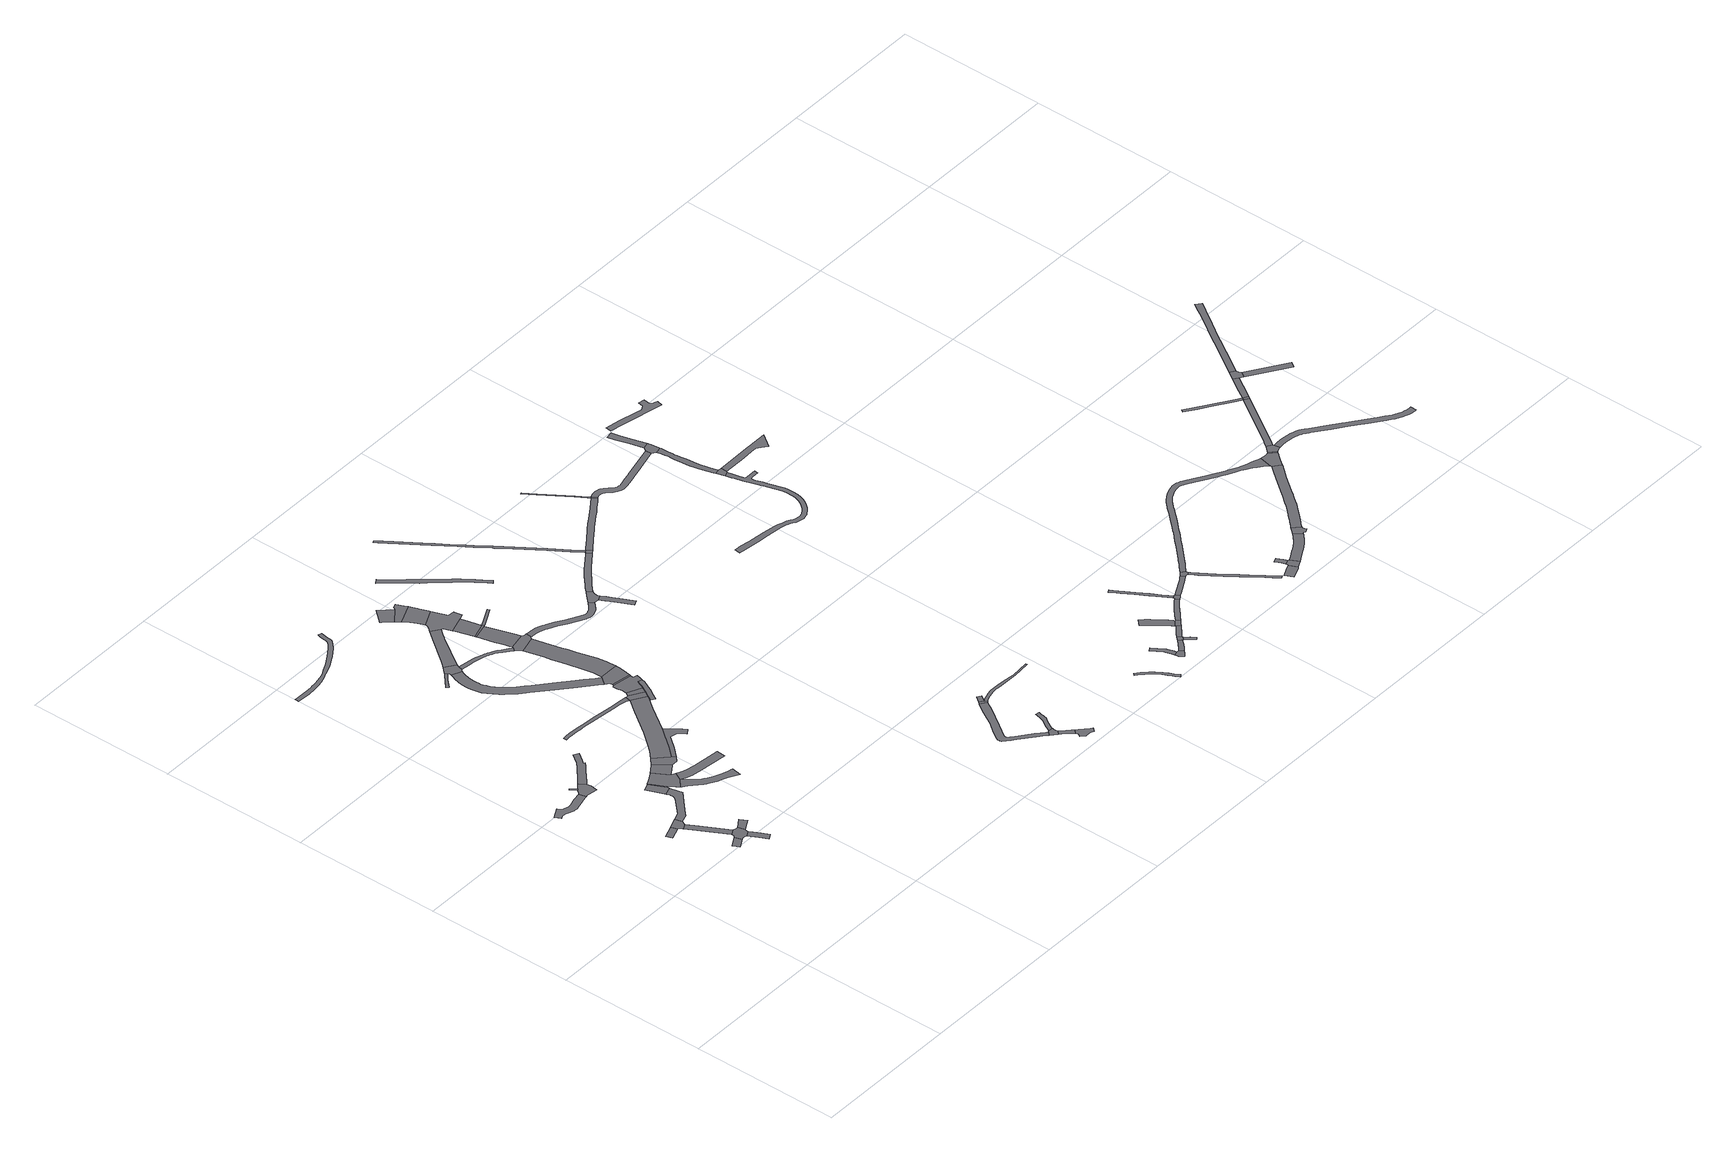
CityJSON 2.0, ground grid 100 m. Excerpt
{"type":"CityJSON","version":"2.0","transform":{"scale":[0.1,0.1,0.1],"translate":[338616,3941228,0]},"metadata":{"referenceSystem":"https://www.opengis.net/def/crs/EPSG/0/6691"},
"CityObjects":{
"road1":{"type":"Road","attributes":{"RoadStructureAttribute.sectionType":"1"},"geometry":[{"type":"MultiSurface","lod":"1","boundaries":[[[0,1,2,3,4,5,6,7,8,9,10,11,12,13,14,15,16,17,18,19,20]]]}]},
"road2":{"type":"Road","geometry":[{"type":"MultiSurface","lod":"1","boundaries":[[[21,22,23,24,25]]]}]},
"road3":{"type":"Road","geometry":[{"type":"MultiSurface","lod":"1","boundaries":[[[26,27,28,29,30]]]}]},
"road4":{"type":"Road","geometry":[{"type":"MultiSurface","lod":"1","boundaries":[[[31,32,33,34,35,36,21,25]]]}]},
"road5":{"type":"Road","attributes":{"RoadStructureAttribute.sectionType":"1"},"geometry":[{"type":"MultiSurface","lod":"1","boundaries":[[[32,37,38,39,40,41,33]]]}]},
"road6":{"type":"Road","geometry":[{"type":"MultiSurface","lod":"1","boundaries":[[[29,42,43,44,45,46,47,48,49,50,51,52,53,40,39,54,55,56,30]]]}]},
"road7":{"type":"Road","geometry":[{"type":"MultiSurface","lod":"1","boundaries":[[[57,58,59,60]]]}]},
"road8":{"type":"Road","geometry":[{"type":"MultiSurface","lod":"1","boundaries":[[[61,62,63,64,65,66,67,60,59,68,69,70,71,0,20]]]}]},
"road9":{"type":"Road","attributes":{"RoadStructureAttribute.sectionType":"1"},"geometry":[{"type":"MultiSurface","lod":"1","boundaries":[[[44,72,73,74,75,76,77,78,45]]]}]},
"road10":{"type":"Road","geometry":[{"type":"MultiSurface","lod":"1","boundaries":[[[49,79,80,50]]]}]},
"road11":{"type":"Road","attributes":{"RoadStructureAttribute.sectionType":"1"},"geometry":[{"type":"MultiSurface","lod":"1","boundaries":[[[81,82,83,84,85,86,87,88,89,35,34,90,91,92,93,94,95]]]}]},
"road12":{"type":"Road","attributes":{"RoadStructureAttribute.sectionType":"1"},"geometry":[{"type":"MultiSurface","lod":"1","boundaries":[[[96,97,98,99,100,101,102,103,104,105,106,107,108,109,110,111,112,113,67,66]]]}]},
"road13":{"type":"Road","geometry":[{"type":"MultiSurface","lod":"1","boundaries":[[[114,115,95,94,116,117,118,119,120,121]]]}]},
"road14":{"type":"Road","attributes":{"function":"3","RoadStructureAttribute.sectionType":"1"},"geometry":[{"type":"MultiSurface","lod":"1","boundaries":[[[117,116,122,123]]]}]},
"road15":{"type":"Road","geometry":[{"type":"MultiSurface","lod":"1","boundaries":[[[124,125,123,122,126,127,128,129,130,131]]]}]},
"road16":{"type":"Road","attributes":{"function":"3","RoadStructureAttribute.sectionType":"1"},"geometry":[{"type":"MultiSurface","lod":"1","boundaries":[[[130,132,133,134,135,136,137,131]]]}]},
"road17":{"type":"Road","attributes":{"RoadStructureAttribute.sectionType":"1"},"geometry":[{"type":"MultiSurface","lod":"1","boundaries":[[[138,139,140,141,142,143,144,145,146,147,148,149,150,151,152,153,154,155,156,157,158,159,160,161,162,163,128,127]]]}]},
"road18":{"type":"Road","geometry":[{"type":"MultiSurface","lod":"1","boundaries":[[[164,165,166,167,135,134,168,169,170]]]}]},
"road19":{"type":"Road","attributes":{"RoadStructureAttribute.sectionType":"1"},"geometry":[{"type":"MultiSurface","lod":"1","boundaries":[[[171,172,173,174,175,176,177,178,179,180,181,182,183,184,185,186,187,188,189,190,191,192,193,194,195,196,197,198,199,200,201,202,203,204,205,206,207,208,209,210,211,212,213,214,215,216,217,218,219,220,221,222,223]]]}]},
"road20":{"type":"Road","attributes":{"RoadStructureAttribute.sectionType":"1"},"geometry":[{"type":"MultiSurface","lod":"1","boundaries":[[[128,224,225,226,227,228,229,230,231,129]]]}]},
"road21":{"type":"Road","geometry":[{"type":"MultiSurface","lod":"1","boundaries":[[[232,233,234,235,236,237,238]]]}]},
"road22":{"type":"Road","attributes":{"RoadStructureAttribute.sectionType":"1"},"geometry":[{"type":"MultiSurface","lod":"1","boundaries":[[[169,239,240,241,242,243,244,245,246,247,248,249,250,251,170]]]}]},
"road23":{"type":"Road","attributes":{"RoadStructureAttribute.sectionType":"1"},"geometry":[{"type":"MultiSurface","lod":"1","boundaries":[[[252,253,254,255,256,257,258,259,260,261,262,263,264,265,266,267,268,269,270,271,272,273,274,275,276,277]]]}]},
"road24":{"type":"Road","attributes":{"function":"3","RoadStructureAttribute.sectionType":"1"},"geometry":[{"type":"MultiSurface","lod":"1","boundaries":[[[276,278,279,280,281,282,167,166,283,284,285,286,287,288]]]}]},
"road25":{"type":"Road","geometry":[{"type":"MultiSurface","lod":"1","boundaries":[[[289,290,291,292,293,294,295,232,238,296,297,298,299,300]]]}]},
"road26":{"type":"Road","attributes":{"RoadStructureAttribute.sectionType":"1"},"geometry":[{"type":"MultiSurface","lod":"1","boundaries":[[[301,302,303,304,305,306,307,308,309,310,311,312,313,314,315,316,317,318,319,320,321,322,289,300,323,324,325,326,327,328,329,330,331,332,333,334,335,336,337,338,339,340,341,342,343,344,345]]]}]},
"road27":{"type":"Road","attributes":{"RoadStructureAttribute.sectionType":"1"},"geometry":[{"type":"MultiSurface","lod":"1","boundaries":[[[346,347,348,349,350,351,352,353,354,355,356,357,358,359,294,293]]]}]},
"road28":{"type":"Road","attributes":{"RoadStructureAttribute.sectionType":"1"},"geometry":[{"type":"MultiSurface","lod":"1","boundaries":[[[360,361,362,363,364,365,366,367,368,369,370,371,372,292,291,373,374,375,376,377,378,379,380,381,382,383,384,385,386]]]}]},
"road29":{"type":"Road","geometry":[{"type":"MultiSurface","lod":"1","boundaries":[[[276,288,387,388,389,390,391,277]]]}]},
"road30":{"type":"Road","attributes":{"function":"3","RoadStructureAttribute.sectionType":"1"},"geometry":[{"type":"MultiSurface","lod":"1","boundaries":[[[387,392,393,394,395,396,397,388]]]}]},
"road31":{"type":"Road","attributes":{"RoadStructureAttribute.sectionType":"1"},"geometry":[{"type":"MultiSurface","lod":"1","boundaries":[[[398,399,400,401,402,403,404,405,406,407,408,409,410,411,412,413]]]}]},
"road32":{"type":"Road","geometry":[{"type":"MultiSurface","lod":"1","boundaries":[[[412,414,415,416,417,418,419,420,421,422,423,424,425,426,427,428,395,394,429,430,413]]]}]},
"road33":{"type":"Road","attributes":{"function":"3","RoadStructureAttribute.sectionType":"1"},"geometry":[{"type":"MultiSurface","lod":"1","boundaries":[[[418,431,432,433,419]]]}]},
"road34":{"type":"Road","geometry":[{"type":"MultiSurface","lod":"1","boundaries":[[[434,435,436,437,438,432,431,439,440,441,442,443,444,445,446,447,301,345]]]}]},
"road35":{"type":"Road","attributes":{"function":"3","RoadStructureAttribute.sectionType":"1"},"geometry":[{"type":"MultiSurface","lod":"1","boundaries":[[[448,449,450,451,452,453,454,455,456,457,458]]]}]},
"road36":{"type":"Road","geometry":[{"type":"MultiSurface","lod":"1","boundaries":[[[459,460,461,462,463,464,465,466,454,453,467]]]}]},
"road37":{"type":"Road","attributes":{"function":"3","RoadStructureAttribute.sectionType":"1"},"geometry":[{"type":"MultiSurface","lod":"1","boundaries":[[[468,469,470,471,472,473,474,475,446,445,476,477,478,479,480,481,482,483,484,485,486,487]]]}]},
"road38":{"type":"Road","attributes":{"function":"3","RoadStructureAttribute.sectionType":"1"},"geometry":[{"type":"MultiSurface","lod":"1","boundaries":[[[488,489,490,491,492,493,459,467,494,495,496,497,498]]]}]},
"road39":{"type":"Road","geometry":[{"type":"MultiSurface","lod":"1","boundaries":[[[499,500,386,385,501,502,503,504,505,468,487,506,507,508,509,510,511,512,513]]]}]},
"road40":{"type":"Road","attributes":{"RoadStructureAttribute.sectionType":"1"},"geometry":[{"type":"MultiSurface","lod":"1","boundaries":[[[514,515,516,517,518,519]]]}]},
"road41":{"type":"Road","attributes":{"function":"3","RoadStructureAttribute.sectionType":"1"},"geometry":[{"type":"MultiSurface","lod":"1","boundaries":[[[512,520,521,522,523,524,525,526,527,528,513]]]}]},
"road42":{"type":"Road","geometry":[{"type":"MultiSurface","lod":"1","boundaries":[[[517,516,529,524,523,530]]]}]},
"road43":{"type":"Road","geometry":[{"type":"MultiSurface","lod":"1","boundaries":[[[531,532,533,534,535,353,352,536,537,538,539,514,519,540,541,542,543,544,545,488,498]]]}]},
"road44":{"type":"Road","attributes":{"RoadStructureAttribute.sectionType":"1"},"geometry":[{"type":"MultiSurface","lod":"1","boundaries":[[[546,547,548,549,517,530]]]}]},
"road45":{"type":"Road","attributes":{"RoadStructureAttribute.sectionType":"1"},"geometry":[{"type":"MultiSurface","lod":"1","boundaries":[[[550,551,552,553,554,555,556,557,558,559,560,561,562,563,564,565,566,567,568,509,508,569,570,571,572,573,574,575,576,577,578,579,580,581,582,583,584,585,586,587,588,589]]]}]},
"road46":{"type":"Road","attributes":{"RoadStructureAttribute.sectionType":"1"},"geometry":[{"type":"MultiSurface","lod":"1","boundaries":[[[590,591,592,593,594,595,596,597,598,599,600,601,602,603,604,605,606,607,608,609,610,611]]]}]},
"road47":{"type":"Road","attributes":{"RoadStructureAttribute.sectionType":"1"},"geometry":[{"type":"MultiSurface","lod":"1","boundaries":[[[612,613,614,615,616,617,618,619,620,621,622,623,624,625,626,627,628,629,630,631,632,633,634,635,636,637,638,639,640,641,642,643,644,645,646,647,648,649,650,651,652]]]}]},
"road48":{"type":"Road","geometry":[{"type":"MultiSurface","lod":"1","boundaries":[[[653,654,652,651,655,656,657,658,659]]]}]},
"road49":{"type":"Road","attributes":{"RoadStructureAttribute.sectionType":"1"},"geometry":[{"type":"MultiSurface","lod":"1","boundaries":[[[660,661,662,663,656,655,664,665,666,667]]]}]},
"road50":{"type":"Road","geometry":[{"type":"MultiSurface","lod":"1","boundaries":[[[659,668,669,670,671,672,673,674,675,676,677,678,679,680,681,682,683,684,685,686,687,688,689,653]]]}]},
"road51":{"type":"Road","geometry":[{"type":"MultiSurface","lod":"1","boundaries":[[[690,691,692,693,694,695,696,697,698,699,700,701,702,703,660,667]]]}]},
"road52":{"type":"Road","geometry":[{"type":"MultiSurface","lod":"1","boundaries":[[[704,630,629,705,706]]]}]},
"road53":{"type":"Road","geometry":[{"type":"MultiSurface","lod":"1","boundaries":[[[588,707,708,709,710,711,712,713,589]]]}]},
"road54":{"type":"Road","geometry":[{"type":"MultiSurface","lod":"1","boundaries":[[[714,715,704,706]]]}]},
"road55":{"type":"Road","attributes":{"RoadStructureAttribute.sectionType":"1"},"geometry":[{"type":"MultiSurface","lod":"1","boundaries":[[[707,716,717,718,719,720,721,722,723,708]]]}]},
"road56":{"type":"Road","attributes":{"RoadStructureAttribute.sectionType":"1"},"geometry":[{"type":"MultiSurface","lod":"1","boundaries":[[[724,725,726,727,728,729,730,731,732,733,734,735,736,737,738,739,740,741,742,743,744,745,746,747,748,749,750,751,752,753,754,755,756,757]]]}]},
"road57":{"type":"Road","attributes":{"RoadStructureAttribute.sectionType":"1"},"geometry":[{"type":"MultiSurface","lod":"1","boundaries":[[[705,758,759,760,761,762,763,764,765,766,767,768,769,770,771,772,773,774,775,776,777,778,779,780,781,782,706]]]}]},
"road58":{"type":"Road","attributes":{"RoadStructureAttribute.sectionType":"1"},"geometry":[{"type":"MultiSurface","lod":"1","boundaries":[[[783,784,785,786,787,788,789,790,791,792,793,794,795,796,797,798,799,800,801,802,712,711]]]}]},
"road59":{"type":"Road","geometry":[{"type":"MultiSurface","lod":"1","boundaries":[[[803,793,792,804,724,757]]]}]},
"road60":{"type":"Road","attributes":{"RoadStructureAttribute.sectionType":"1"},"geometry":[{"type":"MultiSurface","lod":"1","boundaries":[[[805,806,807,808,809,810,811,812,813,814,815,816,817,818,819,820,821,822,823,824]]]}]},
"road61":{"type":"Road","attributes":{"RoadStructureAttribute.sectionType":"1"},"geometry":[{"type":"MultiSurface","lod":"1","boundaries":[[[825,826,827,828,829,830,831,724,804,832,833,834,835,836,837,838,839,840,841,842,843]]]}]},
"road62":{"type":"Road","attributes":{"RoadStructureAttribute.sectionType":"1"},"geometry":[{"type":"MultiSurface","lod":"1","boundaries":[[[844,845,846,847,848,849,850,851,852,853]]]}]},
"road63":{"type":"Road","geometry":[{"type":"MultiSurface","lod":"1","boundaries":[[[854,855,856,857,858,859,860,861,862,863,864,865,866,867,868]]]}]},
"road64":{"type":"Road","geometry":[{"type":"MultiSurface","lod":"1","boundaries":[[[869,870,871,872,873,874,875,876,854,868,877,878,879]]]}]},
"road65":{"type":"Road","geometry":[{"type":"MultiSurface","lod":"1","boundaries":[[[842,880,881,882,844,853,883,843]]]}]},
"road66":{"type":"Road","attributes":{"RoadStructureAttribute.sectionType":"1"},"geometry":[{"type":"MultiSurface","lod":"1","boundaries":[[[884,885,886,872,871,887,888,889,890,891]]]}]},
"road67":{"type":"Road","geometry":[{"type":"MultiSurface","lod":"1","boundaries":[[[892,893,894,895,896,897,898,899,884,891]]]}]},
"road68":{"type":"Road","geometry":[{"type":"MultiSurface","lod":"1","boundaries":[[[894,900,901,902,903,904,905,906,895]]]}]},
"road69":{"type":"Road","attributes":{"RoadStructureAttribute.sectionType":"1"},"geometry":[{"type":"MultiSurface","lod":"1","boundaries":[[[907,908,909,910,899,898,911,912,913,914,915]]]}]},
"road70":{"type":"Road","attributes":{"RoadStructureAttribute.sectionType":"1"},"geometry":[{"type":"MultiSurface","lod":"1","boundaries":[[[916,917,918,919,920,921,922,923,924,925,926,927,928,929,930,931,932,933]]]}]},
"road71":{"type":"Road","attributes":{"RoadStructureAttribute.sectionType":"1"},"geometry":[{"type":"MultiSurface","lod":"1","boundaries":[[[934,935,936,937,938,939,940,941,942,943,944,945,946,947,948,949,950,951,952,953,954,955,956,957,958,959,960,961,962,963,964,965,966,967,968,969,970,971,972,973,974,975,976,977,978,979,980,981,982,983,984,985,986,987,988,989,990,991,992,993,994,995,996,997,998,999,1000,1001,1002,1003,1004,1005,1006,1007,1008,1009,1010,1011,1012,1013,1014,1015,1016,1017,1018,1019,1020,1021,1022,1023]]]}]},
"road72":{"type":"Road","geometry":[{"type":"MultiSurface","lod":"1","boundaries":[[[914,1024,1025,1026,933,932,1027,915]]]}]},
"road73":{"type":"Road","attributes":{"RoadStructureAttribute.sectionType":"1"},"geometry":[{"type":"MultiSurface","lod":"1","boundaries":[[[1028,1029,1030,1031,1032,1033,1034,1035,1036,1037,1038,1039,1040,1041,1042,1043,1044,1045,1046,1047,1048,1049,881,880,1050,1051,1052,1053,1054,1055,1056,1057,1058,1059,1060,1061,1062,1063,1064,1065,1066,1067,1068,1069,1070,1071]]]}]},
"road74":{"type":"Road","attributes":{"RoadStructureAttribute.sectionType":"1"},"geometry":[{"type":"MultiSurface","lod":"1","boundaries":[[[1072,1073,1074,1075,1076,1077,1078,1079,1080,1081,1082,1083,1084,1085,1086,1087,1088,1026,1025]]]}]},
"road75":{"type":"Road","attributes":{"RoadStructureAttribute.sectionType":"1"},"geometry":[{"type":"MultiSurface","lod":"1","boundaries":[[[1089,1090,1091,1092,1093,1094,1095,1096,1097,1098,1099,1100,1101,1102,1103,1104]]]}]},
"road76":{"type":"Road","geometry":[{"type":"MultiSurface","lod":"1","boundaries":[[[1078,1105,1106,1107,1108,1109,1110,1104,1103,1111,1112,1113,1079]]]}]},
"road77":{"type":"Road","geometry":[{"type":"MultiSurface","lod":"1","boundaries":[[[1023,1022,1114,1115,1116,1117,1118,1119,1120,1121]]]}]},
"road78":{"type":"Road","attributes":{"RoadStructureAttribute.sectionType":"1"},"geometry":[{"type":"MultiSurface","lod":"1","boundaries":[[[1120,1122,1123,1124,1125,1126,1127,1128,1129,1130,1131,1132,1133,1134,1135,1136,1137,1138,1139,1140,1141,1142,1143,1144,1145,1146,1147,1148,1149,1150,1151,1152,1153,1154,1121]]]}]},
"road79":{"type":"Road","geometry":[{"type":"MultiSurface","lod":"1","boundaries":[[[1070,1141,1140,1155,1156,1157,1158,1159,1160,1071]]]}]},
"road80":{"type":"Road","attributes":{"RoadStructureAttribute.sectionType":"1"},"geometry":[{"type":"MultiSurface","lod":"1","boundaries":[[[1161,1162,1163,1164,1160,1159,1165,1166,1167,1168]]]}]},
"road81":{"type":"Road","attributes":{"RoadStructureAttribute.sectionType":"1"},"geometry":[{"type":"MultiSurface","lod":"1","boundaries":[[[1169,1170,1171,1172,1107,1106,1173,1174,1175,1176]]]}]},
"road82":{"type":"Road","geometry":[{"type":"MultiSurface","lod":"1","boundaries":[[[1177,1178,1179,1180,1181,1182,1183,1184,1185,1186,1187,1188,1189,1190,1169,1176]]]}]},
"road83":{"type":"Road","attributes":{"RoadStructureAttribute.sectionType":"1"},"geometry":[{"type":"MultiSurface","lod":"1","boundaries":[[[1116,1191,1192,1193,1194,1195,1196,1197,1198,1199,1117]]]}]},
"road84":{"type":"Road","attributes":{"RoadStructureAttribute.sectionType":"1"},"geometry":[{"type":"MultiSurface","lod":"1","boundaries":[[[1200,1201,1202,1203,1204,1205,1206,1207,1208,1183,1182,1209,1210,1211,1212,1213,1214,1215,1216,1217,1218]]]}]},
"road85":{"type":"Road","attributes":{"RoadStructureAttribute.sectionType":"1"},"geometry":[{"type":"MultiSurface","lod":"1","boundaries":[[[1219,1220,1221,1222,1223,1224,1225,1226,1227,1228,1229,1230,1231,1232,1233,1234,1235,1236,1237,1238]]]}]},
"road86":{"type":"Road","attributes":{"RoadStructureAttribute.sectionType":"1"},"geometry":[{"type":"MultiSurface","lod":"1","boundaries":[[[1239,1240,1241,1242,1243,1244,1245,1246,1247]]]}]},
"road87":{"type":"Road","geometry":[{"type":"MultiSurface","lod":"1","boundaries":[[[1248,1249,1250,1251,1252,1253,1254,1255]]]}]},
"road88":{"type":"Road","geometry":[{"type":"MultiSurface","lod":"1","boundaries":[[[1256,1257,1258,1248,1255,1259,1260,1261,1262,1263,1244,1243,1264,1265]]]}]},
"road89":{"type":"Road","attributes":{"RoadStructureAttribute.sectionType":"1"},"geometry":[{"type":"MultiSurface","lod":"1","boundaries":[[[1266,1267,1268,1269,1270,1271,1272,1273,1274,1275,1276,1277,1278,1279,1280,1281,1282,1283,1284,1285,1286,1287,1288,1256,1265]]]}]},
"road90":{"type":"Road","attributes":{"RoadStructureAttribute.sectionType":"1"},"geometry":[{"type":"MultiSurface","lod":"1","boundaries":[[[1289,1290,1291,1292,1293,1294,1295,1296,1297,1298,1299,1300,1301,1302,1303,1304,1305,1306,1307,1308,1309,1310,1311,1312,1313,1314,1315,1316,1317,1318,1319,1320,1321,1322,1323,1324,1325,1326,1327,1328,1329,1330,1331,1332,1333,1334,1335,1336,1188,1187,1337,1338,1339,1340,1341,1342,1343,1344,1345,1346,1347,1348,1349,1350,1351,1352,1353,1354,1355,1356,1357,1358,1359,1360,1361,1362,1363,1364,1365,1366,1367,1368,1369,1370,1371,1372,1373,1374,1375,1376,1377,1378,1379,1380,1381,1382,1383,1384]]]}]},
"road91":{"type":"Road","geometry":[{"type":"MultiSurface","lod":"1","boundaries":[[[1276,1385,1386,1387,1388,1389,1390,1391,1392,1393,1394,1395,1396,1397,1277]]]}]},
"road92":{"type":"Road","attributes":{"RoadStructureAttribute.sectionType":"1"},"geometry":[{"type":"MultiSurface","lod":"1","boundaries":[[[1398,1399,1400,1401,1402,1403,1404,1405,1406,1407,1408,1409,1410,1411,1396,1395,1412,1413,1414,1415,1416,1417,1418,1419,1420,1421,1422,1423,1424,1425,1426,1427]]]}]},
"road93":{"type":"Road","geometry":[{"type":"MultiSurface","lod":"1","boundaries":[[[1383,1428,1427,1426,1429,1430,1431,1432,1433,1434,1435,1436,1384]]]}]},
"road94":{"type":"Road","attributes":{"RoadStructureAttribute.sectionType":"1"},"geometry":[{"type":"MultiSurface","lod":"1","boundaries":[[[1433,1432,1437,1438]]]}]},
"road95":{"type":"Road","geometry":[{"type":"MultiSurface","lod":"1","boundaries":[[[1439,1440,1441,1442,1443,1444,1445,1438,1437,1446,1447,1448]]]}]},
"road96":{"type":"Road","attributes":{"RoadStructureAttribute.sectionType":"1"},"geometry":[{"type":"MultiSurface","lod":"1","boundaries":[[[1449,1450,1451,1452,1453,1454,1455,1456,1457,1458,1443,1442]]]}]},
"road97":{"type":"Road","attributes":{"RoadStructureAttribute.sectionType":"1"},"geometry":[{"type":"MultiSurface","lod":"1","boundaries":[[[1459,1460,1461,1462,1463,1464,1465,1466,1467,1455,1468]]]}]},
"road98":{"type":"Road","attributes":{"RoadStructureAttribute.sectionType":"1"},"geometry":[{"type":"MultiSurface","lod":"1","boundaries":[[[1469,1470,1471,1472,1473,1474,1475,1476,1477,1478,1479,1480,1481,1482,1483,1484,1485,1486,1487,1488,1489,1490,1491,1492,1493,1494,1495,1496,1497,1498,1499,1500,1501,1502,1503,1504,1505,1506,1507,1508,1509,1510,1511,1512,1513,1514,1515,1516,1517,1518,1519,1520,1521,1522,1523,1524,1525,1526,1439,1448]]]}]},
"road99":{"type":"Road","geometry":[{"type":"MultiSurface","lod":"1","boundaries":[[[1455,1454,1527,1468]]]}]},
"road100":{"type":"Road","attributes":{"RoadStructureAttribute.sectionType":"1"},"geometry":[{"type":"MultiSurface","lod":"1","boundaries":[[[1528,1468,1527,1529,1530,1531]]]}]},
"road101":{"type":"Road","geometry":[{"type":"MultiSurface","lod":"1","boundaries":[[[1530,1532,1533,1534,1535,1536,1537,1531]]]}]},
"road102":{"type":"Road","attributes":{"RoadStructureAttribute.sectionType":"1"},"geometry":[{"type":"MultiSurface","lod":"1","boundaries":[[[1532,1538,1539,1533]]]}]},
"road103":{"type":"Road","attributes":{"RoadStructureAttribute.sectionType":"1"},"geometry":[{"type":"MultiSurface","lod":"1","boundaries":[[[1540,1541,1542,1543,1544,1545,1546,1547,1548,1549,1550,1551,1552,1553,1554,1555,1556,1557,1558,1559,1560,1537,1536]]]}]}
},
"vertices":[
[376,2030,0],[323,2018,0],[269,2003,0],[261,2002,0],[256,2002,0],[250,2002,0],[206,2013,0],[190,2043,0],[120,2003,0],[142,1966,0],[157,1975,0],[167,1975,0],[176,1975,0],[186,1972,0],[198,1968,0],[241,1953,0],[252,1952,0],[267,1951,0],[281,1955,0],[335,1969,0],[388,1981,0],
[479,1422,0],[397,1392,0],[411,1349,0],[486,1377,0],[495,1379,0],
[575,1036,0],[577,1032,0],[595,993,0],[659,1029,0],[642,1074,0],
[500,1378,0],[514,1353,0],[551,1375,0],[563,1404,0],[550,1448,0],[501,1431,0],
[541,1305,0],[603,1195,0],[654,1105,0],[691,1126,0],[579,1327,0],
[671,1036,0],[697,1030,0],[698,1027,0],[737,1051,0],[735,1056,0],[736,1061,0],[736,1068,0],[741,1073,0],[727,1120,0],[718,1118,0],[708,1119,0],[697,1122,0],[655,1097,0],[655,1091,0],[648,1080,0],
[381,2104,0],[372,2097,0],[400,2058,0],[410,2065,0],
[389,1981,0],[398,1983,0],[411,1982,0],[473,1972,0],[481,2022,0],[476,2052,0],[446,2092,0],[402,2056,0],[388,2037,0],[384,2034,0],[381,2031,0],
[711,1006,0],[735,962,0],[761,911,0],[799,931,0],[773,982,0],[750,1025,0],[749,1027,0],
[814,1116,0],[789,1161,0],
[702,1632,0],[707,1620,0],[709,1607,0],[710,1599,0],[709,1591,0],[705,1579,0],[699,1567,0],[679,1546,0],[601,1469,0],[617,1422,0],[632,1436,0],[711,1513,0],[772,1569,0],[753,1654,0],[701,1635,0],
[505,2076,0],[523,2094,0],[579,2141,0],[607,2166,0],[617,2176,0],[622,2182,0],[613,2191,0],[629,2211,0],[668,2265,0],[637,2285,0],[598,2231,0],[590,2221,0],[582,2211,0],[573,2202,0],[546,2178,0],[490,2131,0],[471,2113,0],[448,2094,0],
[697,1644,0],[699,1638,0],[752,1667,0],[697,1777,0],[694,1775,0],[682,1769,0],[679,1768,0],[650,1756,0],
[756,1676,0],[704,1781,0],
[786,1827,0],[736,1796,0],[790,1632,0],[805,1615,0],[856,1661,0],[884,1714,0],[855,1729,0],[791,1830,0],
[891,1752,0],[926,1777,0],[931,1781,0],[851,1873,0],[848,1870,0],[816,1847,0],
[813,1606,0],[838,1585,0],[859,1566,0],[884,1546,0],[896,1535,0],[910,1523,0],[923,1513,0],[943,1501,0],[981,1481,0],[1020,1463,0],[1046,1453,0],[1114,1418,0],[1124,1483,0],[1116,1485,0],[1105,1487,0],[1072,1496,0],[1040,1509,0],[1003,1526,0],[968,1544,0],[951,1555,0],[941,1562,0],[929,1572,0],[919,1582,0],[902,1600,0],[889,1616,0],[871,1639,0],
[980,1827,0],[983,1829,0],[985,1832,0],[897,1913,0],[973,1780,0],[1004,1808,0],[985,1827,0],
[548,4129,0],[544,4114,0],[540,4096,0],[538,4076,0],[537,4063,0],[535,4054,0],[529,4045,0],[521,4035,0],[490,4009,0],[460,3988,0],[429,3967,0],[390,3943,0],[358,3925,0],[315,3902,0],[296,3893,0],[270,3883,0],[249,3877,0],[218,3869,0],[204,3867,0],[182,3864,0],[164,3862,0],[146,3860,0],[101,3858,0],[66,3857,0],[31,3858,0],[6,3860,0],[4,3832,0],[29,3830,0],[66,3829,0],[100,3829,0],[148,3832,0],[169,3834,0],[191,3838,0],[224,3845,0],[260,3856,0],[282,3864,0],[301,3872,0],[325,3881,0],[369,3901,0],[384,3908,0],[404,3919,0],[444,3943,0],[477,3965,0],[508,3988,0],[541,4016,0],[552,4029,0],[561,4043,0],[565,4059,0],[565,4073,0],[568,4093,0],[571,4114,0],[574,4126,0],[550,4135,0],
[889,1644,0],[931,1629,0],[1003,1615,0],[1188,1595,0],[1194,1654,0],[1012,1675,0],[946,1687,0],[912,1699,0],
[738,3335,0],[730,3329,0],[646,3252,0],[658,3236,0],[708,3288,0],[738,3314,0],[750,3322,0],
[1059,1868,0],[1110,1933,0],[1125,1952,0],[1172,1940,0],[1207,1892,0],[1242,1917,0],[1222,1944,0],[1198,1977,0],[1154,2037,0],[1150,2032,0],[1110,1977,0],[1089,1949,0],[1039,1886,0],
[1173,2390,0],[1113,2396,0],[973,2412,0],[922,2415,0],[884,2419,0],[843,2422,0],[816,2425,0],[779,2426,0],[746,2425,0],[717,2422,0],[719,2400,0],[747,2403,0],[779,2404,0],[815,2403,0],[841,2400,0],[882,2397,0],[920,2393,0],[961,2389,0],[977,2388,0],[1112,2374,0],[1171,2368,0],[1207,2359,0],[1223,2353,0],[1225,2352,0],[1234,2347,0],[1238,2383,0],
[1233,2345,0],[1171,2259,0],[1058,2098,0],[996,2021,0],[947,1963,0],[1037,1887,0],[1087,1951,0],[1148,2034,0],[1261,2195,0],[1326,2285,0],[1329,2290,0],
[821,3272,0],[826,3281,0],[834,3286,0],[842,3314,0],[852,3333,0],[782,3381,0],[750,3347,0],[755,3321,0],[758,3318,0],[760,3314,0],[759,3308,0],[757,3301,0],
[1293,2608,0],[1267,2630,0],[1212,2678,0],[1177,2709,0],[1075,2797,0],[980,2878,0],[950,2905,0],[914,2937,0],[864,2989,0],[847,3011,0],[831,3034,0],[817,3059,0],[809,3081,0],[802,3103,0],[800,3113,0],[798,3125,0],[796,3148,0],[795,3165,0],[797,3185,0],[801,3211,0],[807,3236,0],[815,3258,0],[750,3284,0],[740,3256,0],[732,3225,0],[727,3194,0],[725,3166,0],[726,3143,0],[729,3115,0],[734,3087,0],[742,3060,0],[748,3049,0],[757,3032,0],[775,3000,0],[794,2972,0],[815,2946,0],[869,2890,0],[904,2859,0],[938,2829,0],[943,2824,0],[1033,2747,0],[1134,2659,0],[1226,2580,0],[1252,2558,0],[1254,2556,0],
[867,3357,0],[887,3388,0],[919,3437,0],[993,3547,0],[996,3552,0],[1013,3574,0],[1043,3612,0],[989,3653,0],[974,3633,0],[942,3592,0],[899,3535,0],[863,3485,0],[835,3447,0],[812,3417,0],
[1174,3184,0],[1160,3194,0],[1123,3221,0],[1100,3235,0],[1078,3248,0],[1063,3257,0],[1047,3265,0],[1034,3270,0],[1030,3272,0],[1000,3283,0],[971,3291,0],[950,3296,0],[904,3305,0],[896,3278,0],[932,3273,0],[964,3269,0],[992,3262,0],[1022,3253,0],[1035,3248,0],[1041,3245,0],[1054,3238,0],[1069,3229,0],[1086,3216,0],[1106,3201,0],[1158,3162,0],[1161,3160,0],[1178,3181,0],
[1352,2328,0],[1259,2383,0],[1257,2382,0],[1254,2381,0],[1248,2382,0],
[1366,2353,0],[1369,2359,0],[1370,2362,0],[1272,2407,0],[1268,2399,0],[1263,2389,0],
[1393,2404,0],[1384,2381,0],[1373,2357,0],[1371,2354,0],[1359,2329,0],[1336,2291,0],[1313,2256,0],[1338,2239,0],[1361,2275,0],[1386,2315,0],[1388,2320,0],[1400,2344,0],[1411,2370,0],[1421,2393,0],[1427,2412,0],[1398,2420,0],
[1428,2415,0],[1435,2439,0],[1440,2460,0],[1411,2466,0],[1414,2486,0],[1283,2507,0],[1270,2500,0],[1269,2469,0],[1273,2465,0],[1274,2462,0],[1276,2458,0],[1277,2449,0],[1277,2441,0],[1277,2431,0],[1274,2414,0],[1382,2387,0],[1397,2423,0],
[1416,2497,0],[1286,2518,0],[1285,2513,0],
[1269,2546,0],[1277,2540,0],[1281,2534,0],[1284,2528,0],[1286,2523,0],[1417,2500,0],[1421,2529,0],[1422,2532,0],[1423,2539,0],[1427,2581,0],[1428,2604,0],[1428,2610,0],[1299,2611,0],[1296,2608,0],
[866,3930,0],[876,3921,0],[900,3897,0],[923,3871,0],[924,3870,0],[925,3869,0],[1014,3938,0],[986,3969,0],[982,3974,0],[952,4003,0],[941,4016,0],
[1085,3895,0],[1074,3919,0],[1074,3921,0],[1059,3950,0],[1052,3967,0],[1025,3955,0],[1025,3950,0],[1024,3947,0],[951,3836,0],
[1195,3118,0],[1226,2987,0],[1238,2935,0],[1252,2877,0],[1277,2769,0],[1289,2720,0],[1297,2669,0],[1300,2634,0],[1428,2633,0],[1427,2660,0],[1425,2682,0],[1425,2684,0],[1421,2710,0],[1414,2745,0],[1405,2778,0],[1400,2800,0],[1382,2868,0],[1367,2925,0],[1357,2964,0],[1313,3149,0],
[1133,3769,0],[1130,3777,0],[1114,3820,0],[1109,3834,0],[1106,3844,0],[1095,3873,0],[979,3793,0],[1000,3755,0],[1001,3753,0],[1014,3725,0],[1017,3710,0],
[1182,3183,0],[1180,3181,0],[1169,3153,0],[1176,3147,0],[1184,3139,0],[1188,3133,0],[1191,3129,0],[1313,3155,0],[1317,3160,0],[1324,3162,0],[1324,3202,0],[1304,3203,0],[1299,3206,0],[1295,3210,0],[1183,3187,0],
[1076,3551,0],[1081,3535,0],[1117,3420,0],[1224,3453,0],[1196,3566,0],[1191,3589,0],
[1281,3257,0],[1262,3318,0],[1251,3353,0],[1226,3437,0],[1120,3408,0],[1151,3295,0],[1162,3256,0],[1169,3231,0],[1177,3205,0],
[1120,3410,0],[1231,3439,0],
[1017,3700,0],[1016,3692,0],[1009,3681,0],[1006,3677,0],[997,3663,0],[1048,3613,0],[1053,3612,0],[1057,3608,0],[1059,3604,0],[1226,3603,0],[1220,3621,0],[1216,3639,0],[1213,3657,0],[1169,3660,0],[1157,3700,0],
[1285,3467,0],[1361,3507,0],[1355,3521,0],[1280,3482,0],
[1754,3084,0],[1736,3068,0],[1731,3064,0],[1723,3059,0],[1713,3055,0],[1705,3052,0],[1697,3051,0],[1685,3051,0],[1673,3055,0],[1571,3109,0],[1518,3141,0],[1467,3168,0],[1461,3172,0],[1449,3178,0],[1419,3188,0],[1396,3196,0],[1379,3198,0],[1365,3200,0],[1341,3202,0],[1331,3162,0],[1339,3162,0],[1361,3160,0],[1374,3159,0],[1388,3156,0],[1407,3151,0],[1427,3143,0],[1443,3136,0],[1498,3106,0],[1552,3075,0],[1656,3018,0],[1661,3017,0],[1679,3011,0],[1700,3011,0],[1715,3014,0],[1727,3018,0],[1741,3023,0],[1754,3031,0],[1762,3037,0],[1803,3077,0],[1775,3104,0],
[1203,4095,0],[1206,4091,0],[1247,4038,0],[1294,3979,0],[1323,3946,0],[1386,3877,0],[1421,3839,0],[1453,3802,0],[1503,3736,0],[1528,3703,0],[1565,3649,0],[1587,3665,0],[1550,3718,0],[1525,3752,0],[1474,3819,0],[1443,3858,0],[1333,3986,0],[1319,4002,0],[1272,4058,0],[1227,4112,0],[1163,4198,0],[1131,4177,0],
[2546,284,0],[2494,328,0],[2402,399,0],[2377,419,0],[2368,427,0],[2364,431,0],[2362,435,0],[2362,441,0],[2362,447,0],[2370,464,0],[2389,492,0],[2399,505,0],[2421,535,0],[2446,573,0],[2467,604,0],[2511,672,0],[2533,712,0],[2540,721,0],[2500,751,0],[2475,718,0],[2466,700,0],[2429,637,0],[2401,590,0],[2393,579,0],[2360,534,0],[2324,483,0],[2318,473,0],[2315,466,0],[2314,464,0],[2313,458,0],[2312,449,0],[2311,442,0],[2317,432,0],[2335,415,0],[2347,405,0],[2358,396,0],[2384,376,0],[2475,304,0],[2521,266,0],[2534,254,0],[2555,277,0],
[2563,281,0],[2559,277,0],[2575,217,0],[2596,241,0],[2592,251,0],[2594,267,0],[2595,276,0],
[2668,171,0],[2654,183,0],[2632,206,0],[2610,227,0],[2589,205,0],[2611,184,0],[2635,159,0],[2646,147,0],
[2596,283,0],[2606,304,0],[2617,323,0],[2629,341,0],[2639,356,0],[2645,368,0],[2650,384,0],[2652,396,0],[2652,403,0],[2655,417,0],[2659,431,0],[2634,435,0],[2632,429,0],[2629,415,0],[2629,407,0],[2626,396,0],[2622,380,0],[2616,367,0],[2606,352,0],[2594,335,0],[2583,316,0],[2573,295,0],
[2650,138,0],[2651,131,0],[2649,123,0],[2643,113,0],[2638,107,0],[2666,81,0],[2679,84,0],[2698,84,0],[2708,82,0],[2717,79,0],[2728,74,0],[2749,97,0],[2738,107,0],[2686,155,0],
[2512,767,0],[2548,728,0],[2539,747,0],
[1834,3077,0],[1869,3096,0],[1863,3107,0],[1866,3134,0],[1875,3150,0],[1845,3177,0],[1824,3157,0],
[2565,788,0],[2539,804,0],
[1853,3041,0],[1867,3015,0],[1887,2974,0],[1931,2883,0],[1967,2901,0],[1923,2991,0],[1903,3032,0],[1888,3060,0],
[2142,3425,0],[2090,3495,0],[2013,3607,0],[1863,3818,0],[1852,3833,0],[1828,3867,0],[1790,3919,0],[1763,3955,0],[1736,3995,0],[1704,4039,0],[1631,4144,0],[1623,4155,0],[1556,4252,0],[1493,4342,0],[1477,4365,0],[1459,4392,0],[1444,4414,0],[1435,4426,0],[1427,4436,0],[1411,4427,0],[1421,4415,0],[1430,4403,0],[1444,4382,0],[1463,4355,0],[1608,4145,0],[1695,4022,0],[1721,3984,0],[1749,3945,0],[1813,3856,0],[1819,3848,0],[1884,3757,0],[1998,3597,0],[2076,3484,0],[2126,3415,0],
[2557,733,0],[2573,740,0],[2591,747,0],[2615,754,0],[2637,759,0],[2647,760,0],[2662,761,0],[2676,760,0],[2697,760,0],[2753,758,0],[2825,757,0],[2835,757,0],[2957,765,0],[2956,775,0],[2834,767,0],[2825,767,0],[2753,775,0],[2698,780,0],[2662,781,0],[2644,780,0],[2633,779,0],[2626,777,0],[2609,773,0],[2585,766,0],[2565,759,0],
[1892,3168,0],[1902,3178,0],[1915,3191,0],[1953,3225,0],[1996,3262,0],[2012,3276,0],[2022,3283,0],[2041,3298,0],[2136,3369,0],[2145,3376,0],[2125,3408,0],[2111,3398,0],[1997,3315,0],[1983,3304,0],[1970,3293,0],[1951,3277,0],[1926,3254,0],[1888,3220,0],[1872,3205,0],[1863,3196,0],
[2126,3411,0],[2166,3391,0],
[3453,16,0],[3438,39,0],[3431,51,0],[3419,78,0],[3402,109,0],[3376,148,0],[3356,173,0],[3336,193,0],[3321,207,0],[3287,234,0],[3274,219,0],[3308,192,0],[3322,178,0],[3341,159,0],[3360,136,0],[3385,98,0],[3401,69,0],[3413,42,0],[3421,29,0],[3438,2,0],
[2462,3652,0],[2429,3629,0],[2377,3595,0],[2337,3569,0],[2295,3538,0],[2224,3484,0],[2155,3433,0],[2177,3399,0],[2248,3452,0],[2282,3478,0],[2319,3506,0],[2335,3518,0],[2360,3536,0],[2420,3576,0],[2452,3596,0],[2485,3620,0],[2536,3657,0],[2556,3671,0],[2532,3700,0],
[2541,3713,0],[2531,3727,0],[2490,3790,0],[2364,3975,0],[2313,4051,0],[2305,4046,0],[2356,3969,0],[2482,3784,0],[2523,3722,0],[2533,3705,0],
[3600,167,0],[3596,182,0],[3593,195,0],[3589,209,0],[3585,222,0],[3581,230,0],[3578,236,0],[3529,311,0],[3504,294,0],[3552,221,0],[3557,212,0],[3560,200,0],[3563,188,0],[3566,175,0],[3570,157,0],
[3596,103,0],[3617,121,0],[3637,139,0],[3616,162,0],[3613,161,0],[3610,161,0],[3606,162,0],[3603,164,0],[3576,137,0],[3576,132,0],[3575,127,0],
[2564,3677,0],[2545,3711,0],[2543,3711,0],[2533,3703,0],
[3686,230,0],[3633,176,0],[3626,170,0],[3654,154,0],[3681,181,0],[3686,187,0],[3705,208,0],[3707,210,0],
[3709,210,0],[3710,211,0],[3713,211,0],[3728,225,0],[3728,227,0],[3727,229,0],[3728,231,0],[3707,252,0],
[3720,203,0],[3722,200,0],[3741,177,0],[3763,148,0],[3778,161,0],[3756,190,0],[3737,213,0],
[3780,318,0],[3770,310,0],[3758,299,0],[3727,272,0],[3737,240,0],[3748,250,0],[3752,254,0],[3801,298,0],[3781,321,0],
[3811,363,0],[3807,373,0],[3806,374,0],[3803,379,0],[3796,389,0],[3784,407,0],[3733,473,0],[3712,500,0],[3688,526,0],[3651,490,0],[3674,464,0],[3696,437,0],[3722,402,0],[3746,372,0],[3768,342,0],[3778,329,0],[3779,327,0],[3815,355,0],
[3190,3226,0],[3200,3189,0],[3204,3171,0],[3218,3122,0],[3239,3059,0],[3246,3036,0],[3253,3014,0],[3259,2996,0],[3265,2977,0],[3291,2883,0],[3294,2869,0],[3295,2858,0],[3296,2845,0],[3296,2823,0],[3293,2801,0],[3288,2778,0],[3282,2755,0],[3273,2735,0],[3258,2714,0],[3241,2694,0],[3226,2682,0],[3205,2666,0],[3192,2661,0],[3176,2658,0],[3160,2659,0],[3147,2662,0],[3132,2667,0],[3114,2677,0],[3093,2687,0],[3073,2696,0],[3057,2701,0],[3037,2706,0],[3009,2712,0],[2927,2726,0],[2844,2735,0],[2810,2740,0],[2745,2749,0],[2697,2753,0],[2693,2714,0],[2740,2709,0],[2839,2696,0],[2921,2686,0],[3028,2675,0],[3048,2671,0],[3063,2668,0],[3074,2663,0],[3081,2660,0],[3100,2650,0],[3120,2639,0],[3139,2633,0],[3156,2629,0],[3177,2627,0],[3187,2628,0],[3200,2631,0],[3210,2635,0],[3220,2640,0],[3245,2658,0],[3262,2672,0],[3282,2696,0],[3299,2720,0],[3310,2745,0],[3318,2771,0],[3323,2795,0],[3326,2822,0],[3326,2846,0],[3325,2861,0],[3323,2874,0],[3320,2890,0],[3294,2985,0],[3288,3005,0],[3282,3024,0],[3268,3068,0],[3263,3085,0],[3263,3090,0],[3264,3093,0],[3267,3097,0],[3272,3099,0],[3277,3100,0],[3287,3101,0],[3330,3100,0],[3332,3124,0],[3267,3125,0],[3257,3125,0],[3254,3126,0],[3250,3127,0],[3247,3131,0],[3233,3179,0],[3227,3210,0],[3220,3241,0],[3190,3228,0],
[3818,313,0],[3839,333,0],[3819,354,0],[3780,325,0],
[2854,3679,0],[2831,3672,0],[2794,3663,0],[2765,3656,0],[2745,3651,0],[2733,3649,0],[2723,3649,0],[2712,3651,0],[2701,3657,0],[2685,3669,0],[2670,3684,0],[2659,3695,0],[2650,3703,0],[2641,3710,0],[2632,3716,0],[2623,3720,0],[2613,3722,0],[2597,3723,0],[2582,3723,0],[2569,3721,0],[2556,3716,0],[2548,3713,0],[2571,3680,0],[2580,3683,0],[2584,3683,0],[2596,3684,0],[2607,3682,0],[2611,3681,0],[2614,3680,0],[2619,3677,0],[2624,3673,0],[2632,3666,0],[2642,3656,0],[2658,3639,0],[2679,3623,0],[2700,3612,0],[2722,3609,0],[2734,3610,0],[2753,3611,0],[2804,3624,0],[2841,3633,0],[2878,3643,0],[3077,3695,0],[3074,3735,0],
[3863,354,0],[3881,371,0],[3911,399,0],[3937,424,0],[3957,441,0],[3970,450,0],[3985,459,0],[3972,486,0],[3953,475,0],[3939,464,0],[3917,446,0],[3890,421,0],[3861,393,0],[3830,365,0],[3829,364,0],[3824,358,0],[3822,356,0],
[3972,536,0],[3951,570,0],[3917,627,0],[3872,702,0],[3838,757,0],[3802,814,0],[3789,834,0],[3772,823,0],[3785,803,0],[3812,761,0],[3855,692,0],[3900,617,0],[3920,583,0],[3955,525,0],[3972,497,0],[3989,508,0],
[4005,472,0],[4018,480,0],[4003,506,0],[3999,505,0],[3996,505,0],[3992,507,0],[3974,492,0],[3974,489,0],[3973,488,0],
[3220,3244,0],[3222,3247,0],[3225,3248,0],[3225,3291,0],[3212,3292,0],[3209,3293,0],[3206,3295,0],[3172,3284,0],
[3205,3297,0],[3200,3310,0],[3187,3354,0],[3180,3383,0],[3176,3406,0],[3175,3415,0],[3174,3422,0],[3170,3456,0],[3164,3504,0],[3159,3535,0],[3156,3561,0],[3155,3567,0],[3153,3580,0],[3151,3599,0],[3151,3618,0],[3150,3628,0],[3150,3649,0],[3147,3678,0],[3146,3683,0],[3104,3677,0],[3111,3645,0],[3114,3621,0],[3116,3598,0],[3117,3580,0],[3118,3555,0],[3119,3530,0],[3124,3498,0],[3130,3448,0],[3136,3417,0],[3140,3399,0],[3148,3368,0],[3154,3345,0],[3168,3299,0],
[3144,3698,0],[3139,3733,0],[3136,3749,0],[3134,3761,0],[3132,3769,0],[3089,3760,0],
[3028,3987,0],[3030,3978,0],[3040,3936,0],[3064,3850,0],[3130,3782,0],[3108,3861,0],[3084,3947,0],[3073,3995,0],
[4154,595,0],[4146,589,0],[4124,574,0],[4020,516,0],[4035,490,0],[4139,548,0],[4162,561,0],[4174,567,0],
[4180,570,0],[4184,571,0],[4188,572,0],[4191,571,0],[4193,570,0],[4193,569,0],[4210,579,0],[4208,583,0],[4208,587,0],[4208,591,0],[4210,596,0],[4181,616,0],[4172,609,0],[4166,604,0],
[3387,3251,0],[3461,3252,0],[3499,3253,0],[3523,3234,0],[3557,3205,0],[3623,3297,0],[3498,3296,0],[3460,3295,0],[3387,3294,0],
[4532,134,0],[4516,154,0],[4498,178,0],[4472,214,0],[4416,293,0],[4384,336,0],[4330,406,0],[4243,527,0],[4217,569,0],[4202,555,0],[4227,516,0],[4314,395,0],[4369,322,0],[4400,281,0],[4456,202,0],[4482,166,0],[4500,142,0],[4512,126,0],[4515,123,0],
[3188,3989,0],[3302,3964,0],[3344,3956,0],[3460,3932,0],[3471,3971,0],[3451,3975,0],[3443,3977,0],[3439,3980,0],[3433,3985,0],[3428,3991,0],[3425,4000,0],[3424,4008,0],[3431,4039,0],[3388,4045,0],[3380,4010,0],[3352,3993,0],[3311,4002,0],[3196,4029,0],[3093,4047,0],[3085,4008,0],
[4567,74,0],[4579,79,0],[4614,93,0],[4645,108,0],[4657,115,0],[4629,170,0],[4589,150,0],[4556,135,0],[4544,130,0],
[4664,200,0],[4658,212,0],[4652,226,0],[4632,266,0],[4604,252,0],[4607,245,0],[4621,212,0],[4631,189,0],
[4673,196,0],[4669,196,0],[4666,197,0],[4632,185,0],[4633,181,0],[4633,178,0],[4632,176,0],[4630,171,0],[4680,127,0],[4703,140,0],
[4722,151,0],[4755,169,0],[4769,178,0],[4775,182,0],[4799,195,0],[4818,207,0],[4845,226,0],[4873,248,0],[4896,270,0],[4906,280,0],[4914,289,0],[4869,332,0],[4852,314,0],[4839,302,0],[4832,295,0],[4808,275,0],[4784,259,0],[4768,248,0],[4762,245,0],[4745,236,0],[4723,223,0],[4701,210,0],[4677,198,0],
[5278,922,0],[5248,931,0],[5225,938,0],[5205,945,0],[5170,957,0],[5144,968,0],[5109,985,0],[5087,996,0],[5072,1004,0],[5006,1041,0],[4963,1066,0],[4925,1090,0],[4856,1131,0],[4831,1143,0],[4818,1148,0],[4805,1153,0],[4797,1154,0],[4786,1156,0],[4767,1155,0],[4749,1152,0],[4729,1146,0],[4708,1139,0],[4689,1130,0],[4667,1117,0],[4645,1100,0],[4630,1087,0],[4618,1076,0],[4596,1052,0],[4593,1049,0],[4567,1018,0],[4554,1003,0],[4543,990,0],[4508,953,0],[4471,913,0],[4453,893,0],[4436,874,0],[4429,868,0],[4419,857,0],[4412,850,0],[4390,827,0],[4347,782,0],[4309,742,0],[4272,705,0],[4268,701,0],[4260,694,0],[4233,667,0],[4215,649,0],[4195,630,0],[4216,603,0],[4239,624,0],[4258,642,0],[4292,676,0],[4316,699,0],[4334,717,0],[4372,758,0],[4416,803,0],[4442,831,0],[4458,847,0],[4461,850,0],[4479,870,0],[4497,890,0],[4534,929,0],[4569,967,0],[4571,969,0],[4593,996,0],[4606,1010,0],[4622,1029,0],[4643,1051,0],[4654,1062,0],[4667,1073,0],[4686,1088,0],[4705,1099,0],[4721,1106,0],[4740,1113,0],[4756,1118,0],[4770,1120,0],[4785,1120,0],[4796,1119,0],[4805,1115,0],[4817,1110,0],[4838,1101,0],[4907,1060,0],[4945,1037,0],[4988,1010,0],[5019,993,0],[5055,973,0],[5094,953,0],[5130,936,0],[5146,927,0],[5158,920,0],[5180,905,0],[5205,889,0],[5215,881,0],[5242,860,0],[5272,832,0],[5292,919,0],
[4919,292,0],[4924,293,0],[4927,293,0],[4930,291,0],[4934,287,0],[4957,300,0],[4951,311,0],[4950,318,0],[4951,323,0],[4952,328,0],[4955,334,0],[4908,377,0],[4899,367,0],
[5270,815,0],[5242,781,0],[5201,729,0],[5109,608,0],[5105,602,0],[5065,551,0],[5046,526,0],[5008,483,0],[4974,446,0],[4955,425,0],[4942,413,0],[4936,407,0],[4932,403,0],[4920,390,0],[4961,343,0],[4972,354,0],[4985,368,0],[4997,380,0],[5018,400,0],[5063,451,0],[5094,487,0],[5129,532,0],[5158,570,0],[5159,570,0],[5176,593,0],[5250,691,0],[5291,742,0],[5321,779,0],[5324,783,0],[5273,820,0],
[5274,826,0],[5337,800,0],[5363,833,0],[5390,868,0],[5396,875,0],[5351,918,0],[5341,914,0],[5330,913,0],[5310,915,0],
[5403,881,0],[5359,922,0],
[5433,932,0],[5430,935,0],[5429,936,0],[5430,941,0],[5396,964,0],[5381,947,0],[5367,931,0],[5413,888,0],[5429,892,0],[5440,894,0],
[5435,950,0],[5443,959,0],[5462,987,0],[5578,1164,0],[5647,1271,0],[5677,1317,0],[5644,1338,0],[5544,1186,0],[5429,1010,0],[5410,984,0],
[5620,1377,0],[5476,1471,0],[5423,1506,0],[5346,1558,0],[5345,1558,0],[5333,1540,0],[5409,1490,0],[5465,1452,0],[5608,1359,0],[5655,1354,0],
[5445,895,0],[5474,898,0],[5496,898,0],[5513,898,0],[5530,897,0],[5546,895,0],[5568,891,0],[5587,887,0],[5602,882,0],[5614,876,0],[5626,869,0],[5639,859,0],[5653,849,0],[5660,844,0],[5759,771,0],[5813,732,0],[5840,712,0],[5885,678,0],[5939,638,0],[5996,596,0],[6028,572,0],[6049,557,0],[6069,544,0],[6088,533,0],[6111,523,0],[6135,513,0],[6154,508,0],[6176,503,0],[6199,500,0],[6209,500,0],[6210,542,0],[6199,541,0],[6183,543,0],[6164,547,0],[6148,551,0],[6127,560,0],[6105,569,0],[6090,578,0],[6071,591,0],[6051,605,0],[6016,630,0],[5967,667,0],[5864,744,0],[5845,758,0],[5783,803,0],[5684,876,0],[5663,892,0],[5648,902,0],[5634,911,0],[5617,919,0],[5597,926,0],[5576,930,0],[5553,935,0],[5534,937,0],[5514,938,0],[5495,938,0],[5471,938,0],[5439,933,0],
[5687,1333,0],
[5709,1440,0],[5743,1420,0],[5787,1485,0],[5753,1508,0],
[5809,1471,0],[5832,1506,0],[5829,1511,0],[5823,1525,0],[5822,1542,0],[5789,1563,0],
[6067,1304,0],[6090,1339,0],
[5883,1635,0],[5922,1694,0],[5984,1790,0],[6014,1837,0],[6037,1871,0],[6070,1921,0],[6079,1935,0],[6116,1991,0],[6143,2031,0],[6177,2083,0],[6179,2086,0],[6147,2116,0],[6111,2060,0],[6098,2039,0],[6033,1938,0],[6003,1892,0],[5976,1852,0],[5948,1807,0],[5909,1748,0],[5888,1717,0],[5803,1584,0]
]}
